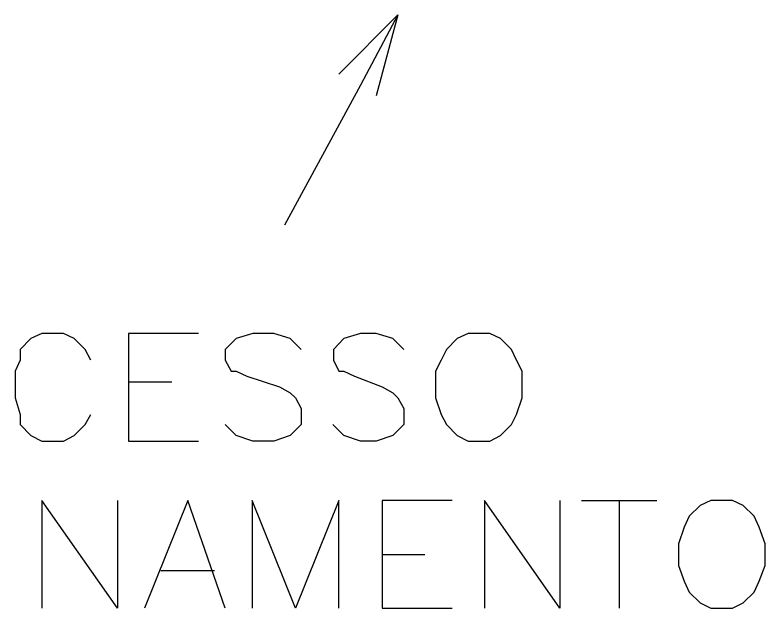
# Model space of a CAD drawing. Header units: millimetres. Extents: x -369 to -70, y -1414 to -1185.
# Drawn here: x -286.18 to -281.476, y -1311.744 to -1308.024 of the extents above; entities that cross this region are included whole.
import ezdxf

# ---------------------------------------------------------------- set-up
doc = ezdxf.new("R2010")
doc.units = ezdxf.units.MM
doc.header["$MEASUREMENT"] = 0
doc.layers.add('50', color=50, linetype='Continuous')

msp = doc.modelspace()

# ---------------------------------------------------------------- linework, layer by layer
at = {"layer": '50'}
for points in [[(-283.7779, -1308.0238), (-284.0137, -1308.4634), (-284.4893, -1309.3426)], [(-284.1496, -1308.3955), (-283.7779, -1308.0238), (-283.9138, -1308.5313)], [(-285.7042, -1310.1898), (-285.7401, -1310.1219), (-285.8081, -1310.054), (-285.876, -1310.022), (-286.0119, -1310.022), (-286.0798, -1310.054), (-286.1478, -1310.1219), (-286.1478, -1310.1898), (-286.1797, -1310.2578), (-286.1797, -1310.4256), (-286.1478, -1310.5295), (-286.1478, -1310.5935), (-286.0798, -1310.6614), (-286.0119, -1310.6974), (-285.876, -1310.6974), (-285.8081, -1310.6614), (-285.7401, -1310.5935), (-285.7042, -1310.5295)], [(-285.0288, -1310.022), (-285.4684, -1310.022), (-285.4684, -1310.022), (-285.4684, -1310.6974)], [(-284.3854, -1310.1219), (-284.4533, -1310.054), (-284.5572, -1310.022), (-284.6891, -1310.022), (-284.793, -1310.054), (-284.8609, -1310.1219), (-284.8609, -1310.1898), (-284.825, -1310.2578), (-284.793, -1310.2578), (-284.7251, -1310.2897), (-284.5212, -1310.3577), (-284.4533, -1310.3937), (-284.4213, -1310.4256), (-284.3854, -1310.4936), (-284.3854, -1310.5935), (-284.4533, -1310.6614), (-284.5572, -1310.6974), (-284.6891, -1310.6974), (-284.793, -1310.6614), (-284.8609, -1310.5935)], [(-283.742, -1310.1219), (-283.8099, -1310.054), (-283.9138, -1310.022), (-284.0137, -1310.022), (-284.1176, -1310.054), (-284.1816, -1310.1219), (-284.1816, -1310.1898), (-284.1496, -1310.2578), (-284.1176, -1310.2578), (-284.0497, -1310.2897), (-283.8778, -1310.3577), (-283.8099, -1310.3937), (-283.7779, -1310.4256), (-283.742, -1310.4936), (-283.742, -1310.5935), (-283.8099, -1310.6614), (-283.9138, -1310.6974), (-284.0137, -1310.6974), (-284.1176, -1310.6614), (-284.1855, -1310.5935)], [(-283.3383, -1310.022), (-283.4063, -1310.054), (-283.4742, -1310.1219), (-283.5062, -1310.1898), (-283.5421, -1310.2578), (-283.5421, -1310.4256), (-283.5062, -1310.5295), (-283.4742, -1310.5935), (-283.4063, -1310.6614), (-283.3383, -1310.6974), (-283.2024, -1310.6974), (-283.1345, -1310.6614), (-283.0666, -1310.5935), (-283.0346, -1310.5295), (-282.9986, -1310.4256), (-282.9986, -1310.2578), (-283.0346, -1310.1898), (-283.0666, -1310.1219), (-283.1345, -1310.054), (-283.2024, -1310.022), (-283.3383, -1310.022)], [(-285.4684, -1310.3257), (-285.1966, -1310.3257)], [(-285.4684, -1310.6974), (-285.0288, -1310.6974)], [(-285.5363, -1311.069), (-285.5363, -1311.7444), (-285.5363, -1311.7444), (-286.0119, -1311.069), (-286.0119, -1311.069), (-286.0119, -1311.7444)], [(-284.8609, -1311.7444), (-285.0967, -1311.069), (-285.0967, -1311.069), (-285.3685, -1311.7444)], [(-284.1496, -1311.7444), (-284.1496, -1311.069), (-284.1496, -1311.069), (-284.4213, -1311.7444), (-284.4213, -1311.7444), (-284.6931, -1311.069), (-284.6931, -1311.069), (-284.6931, -1311.7444)], [(-283.4382, -1311.069), (-283.8778, -1311.069), (-283.8778, -1311.069), (-283.8778, -1311.7444)], [(-282.7628, -1311.069), (-282.7628, -1311.7444), (-282.7628, -1311.7444), (-283.2344, -1311.069), (-283.2344, -1311.069), (-283.2344, -1311.7444)], [(-282.627, -1311.069), (-282.1554, -1311.069)], [(-282.3912, -1311.069), (-282.3912, -1311.7444)], [(-281.8157, -1311.069), (-281.8836, -1311.101), (-281.9516, -1311.1689), (-281.9836, -1311.2369), (-282.0195, -1311.3408), (-282.0195, -1311.4767), (-281.9836, -1311.5766), (-281.9516, -1311.6445), (-281.8836, -1311.7125), (-281.8157, -1311.7444), (-281.6798, -1311.7444), (-281.6119, -1311.7125), (-281.544, -1311.6445), (-281.512, -1311.5766), (-281.476, -1311.4767), (-281.476, -1311.3408), (-281.512, -1311.2369), (-281.544, -1311.1689), (-281.6119, -1311.101), (-281.6798, -1311.069), (-281.8157, -1311.069)], [(-283.8778, -1311.4087), (-283.6101, -1311.4087)], [(-285.2646, -1311.5086), (-284.9289, -1311.5086)], [(-283.8778, -1311.7444), (-283.4382, -1311.7444)]]:
    msp.add_lwpolyline(points, dxfattribs=at)

doc.saveas('drawing.dxf')
